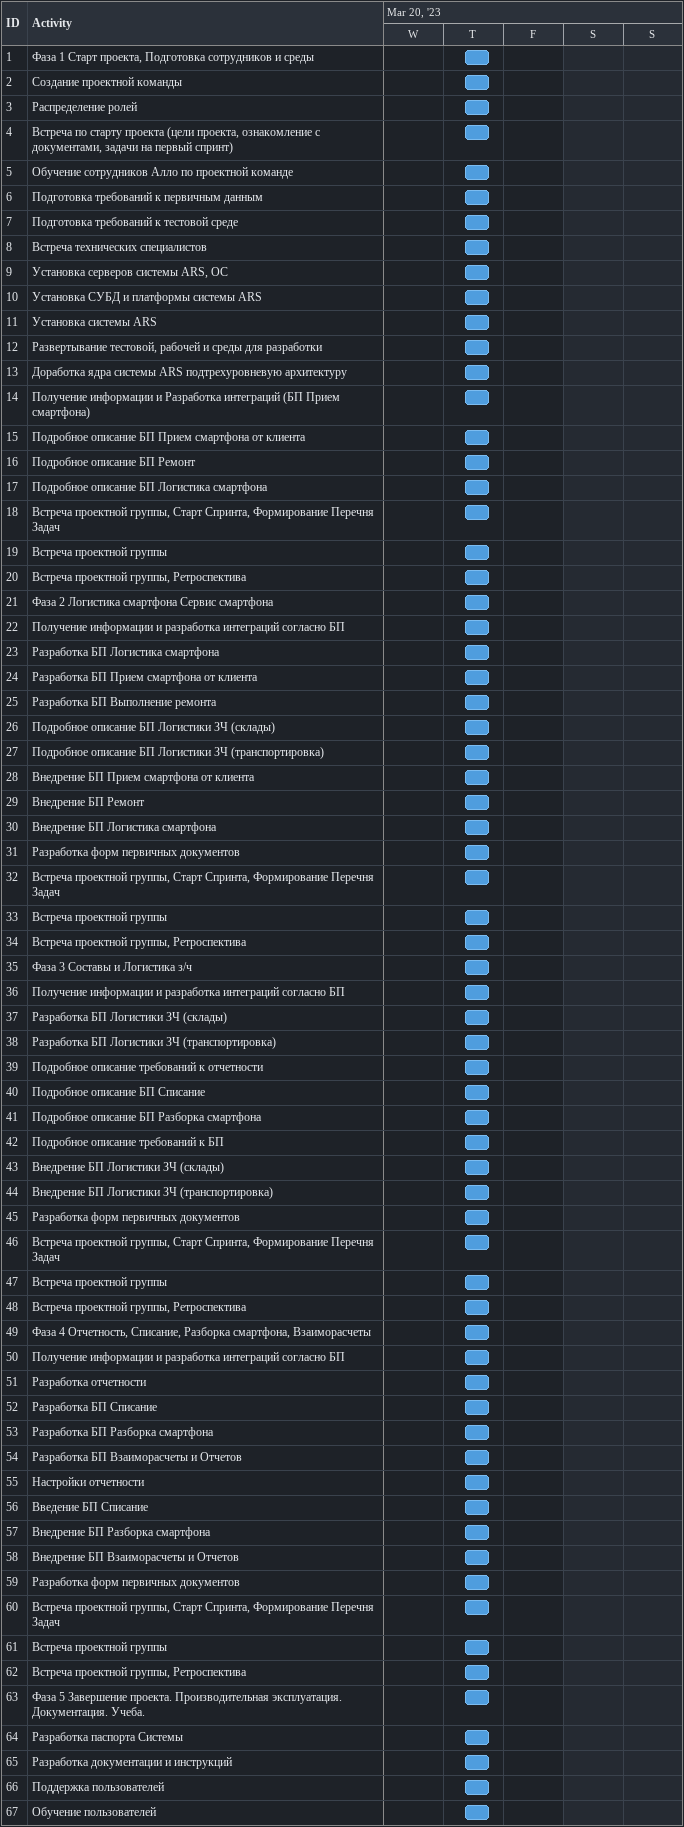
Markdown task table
| ID | Task | Start | Finish |
|---|---|---|---|
| 1 | Фаза 1 Старт проекта, Подготовка сотрудников и среды | 2023-03-23 | 2023-03-23 |
| 2 | Создание проектной команды | 2023-03-23 | 2023-03-23 |
| 3 | Распределение ролей | 2023-03-23 | 2023-03-23 |
| 4 | Встреча по старту проекта (цели проекта, ознакомление с документами, задачи на первый спринт) | 2023-03-23 | 2023-03-23 |
| 5 | Обучение сотрудников Алло по проектной команде | 2023-03-23 | 2023-03-23 |
| 6 | Подготовка требований к первичным данным | 2023-03-23 | 2023-03-23 |
| 7 | Подготовка требований к тестовой среде | 2023-03-23 | 2023-03-23 |
| 8 | Встреча технических специалистов | 2023-03-23 | 2023-03-23 |
| 9 | Установка серверов системы ARS, ОС | 2023-03-23 | 2023-03-23 |
| 10 | Установка СУБД и платформы системы ARS | 2023-03-23 | 2023-03-23 |
| 11 | Установка системы ARS | 2023-03-23 | 2023-03-23 |
| 12 | Развертывание тестовой, рабочей и среды для разработки | 2023-03-23 | 2023-03-23 |
| 13 | Доработка ядра системы ARS подтрехуровневую архитектуру | 2023-03-23 | 2023-03-23 |
| 14 | Получение информации и Разработка интеграций (БП Прием смартфона) | 2023-03-23 | 2023-03-23 |
| 15 | Подробное описание БП Прием смартфона от клиента | 2023-03-23 | 2023-03-23 |
| 16 | Подробное описание БП Ремонт | 2023-03-23 | 2023-03-23 |
| 17 | Подробное описание БП Логистика смартфона | 2023-03-23 | 2023-03-23 |
| 18 | Встреча проектной группы, Старт Спринта, Формирование Перечня Задач | 2023-03-23 | 2023-03-23 |
| 19 | Встреча проектной группы | 2023-03-23 | 2023-03-23 |
| 20 | Встреча проектной группы, Ретроспектива | 2023-03-23 | 2023-03-23 |
| 21 | Фаза 2 Логистика смартфона Сервис смартфона | 2023-03-23 | 2023-03-23 |
| 22 | Получение информации и разработка интеграций согласно БП | 2023-03-23 | 2023-03-23 |
| 23 | Разработка БП Логистика смартфона | 2023-03-23 | 2023-03-23 |
| 24 | Разработка БП Прием смартфона от клиента | 2023-03-23 | 2023-03-23 |
| 25 | Разработка БП Выполнение ремонта | 2023-03-23 | 2023-03-23 |
| 26 | Подробное описание БП Логистики ЗЧ (склады) | 2023-03-23 | 2023-03-23 |
| 27 | Подробное описание БП Логистики ЗЧ (транспортировка) | 2023-03-23 | 2023-03-23 |
| 28 | Внедрение БП Прием смартфона от клиента | 2023-03-23 | 2023-03-23 |
| 29 | Внедрение БП Ремонт | 2023-03-23 | 2023-03-23 |
| 30 | Внедрение БП Логистика смартфона | 2023-03-23 | 2023-03-23 |
| 31 | Разработка форм первичных документов | 2023-03-23 | 2023-03-23 |
| 32 | Встреча проектной группы, Старт Спринта, Формирование Перечня Задач | 2023-03-23 | 2023-03-23 |
| 33 | Встреча проектной группы | 2023-03-23 | 2023-03-23 |
| 34 | Встреча проектной группы, Ретроспектива | 2023-03-23 | 2023-03-23 |
| 35 | Фаза 3 Составы и Логистика з/ч | 2023-03-23 | 2023-03-23 |
| 36 | Получение информации и разработка интеграций согласно БП | 2023-03-23 | 2023-03-23 |
| 37 | Разработка БП Логистики ЗЧ (склады) | 2023-03-23 | 2023-03-23 |
| 38 | Разработка БП Логистики ЗЧ (транспортировка) | 2023-03-23 | 2023-03-23 |
| 39 | Подробное описание требований к отчетности | 2023-03-23 | 2023-03-23 |
| 40 | Подробное описание БП Списание | 2023-03-23 | 2023-03-23 |
| 41 | Подробное описание БП Разборка смартфона | 2023-03-23 | 2023-03-23 |
| 42 | Подробное описание требований к БП | 2023-03-23 | 2023-03-23 |
| 43 | Внедрение БП Логистики ЗЧ (склады) | 2023-03-23 | 2023-03-23 |
| 44 | Внедрение БП Логистики ЗЧ (транспортировка) | 2023-03-23 | 2023-03-23 |
| 45 | Разработка форм первичных документов | 2023-03-23 | 2023-03-23 |
| 46 | Встреча проектной группы, Старт Спринта, Формирование Перечня Задач | 2023-03-23 | 2023-03-23 |
| 47 | Встреча проектной группы | 2023-03-23 | 2023-03-23 |
| 48 | Встреча проектной группы, Ретроспектива | 2023-03-23 | 2023-03-23 |
| 49 | Фаза 4 Отчетность, Списание, Разборка смартфона, Взаиморасчеты | 2023-03-23 | 2023-03-23 |
| 50 | Получение информации и разработка интеграций согласно БП | 2023-03-23 | 2023-03-23 |
| 51 | Разработка отчетности | 2023-03-23 | 2023-03-23 |
| 52 | Разработка БП Списание | 2023-03-23 | 2023-03-23 |
| 53 | Разработка БП Разборка смартфона | 2023-03-23 | 2023-03-23 |
| 54 | Разработка БП Взаиморасчеты и Отчетов | 2023-03-23 | 2023-03-23 |
| 55 | Настройки отчетности | 2023-03-23 | 2023-03-23 |
| 56 | Введение БП Списание | 2023-03-23 | 2023-03-23 |
| 57 | Внедрение БП Разборка смартфона | 2023-03-23 | 2023-03-23 |
| 58 | Внедрение БП Взаиморасчеты и Отчетов | 2023-03-23 | 2023-03-23 |
| 59 | Разработка форм первичных документов | 2023-03-23 | 2023-03-23 |
| 60 | Встреча проектной группы, Старт Спринта, Формирование Перечня Задач | 2023-03-23 | 2023-03-23 |
| 61 | Встреча проектной группы | 2023-03-23 | 2023-03-23 |
| 62 | Встреча проектной группы, Ретроспектива | 2023-03-23 | 2023-03-23 |
| 63 | Фаза 5 Завершение проекта. Производительная эксплуатация. Документация. Учеба. | 2023-03-23 | 2023-03-23 |
| 64 | Разработка паспорта Системы | 2023-03-23 | 2023-03-23 |
| 65 | Разработка документации и инструкций | 2023-03-23 | 2023-03-23 |
| 66 | Поддержка пользователей | 2023-03-23 | 2023-03-23 |
| 67 | Обучение пользователей | 2023-03-23 | 2023-03-23 |
